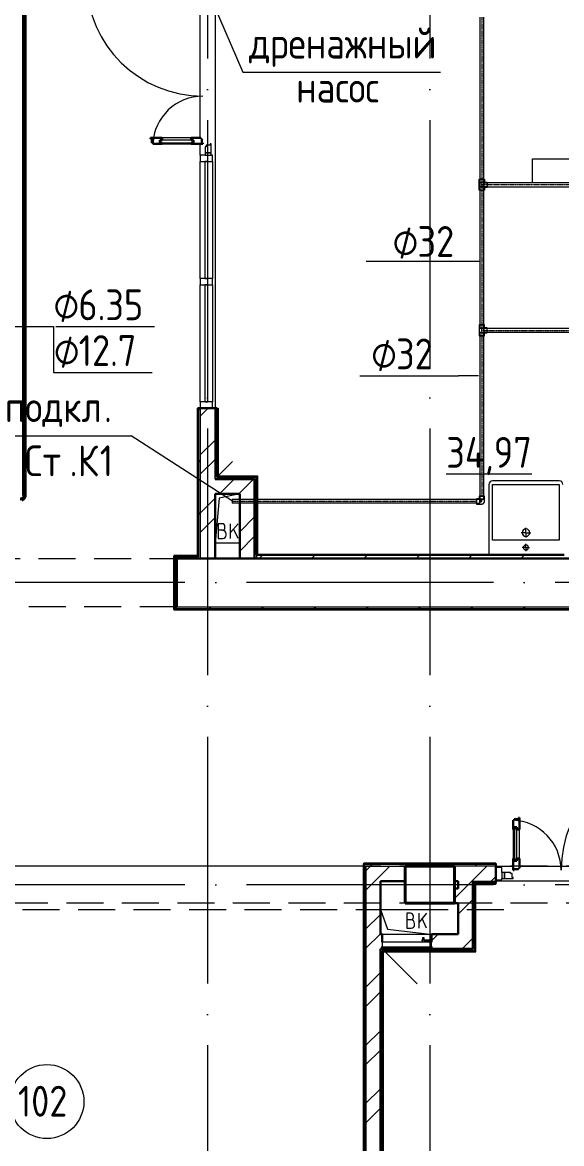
# Model space of a CAD drawing. Header units: millimetres. Extents: x -88595 to 880822, y -1054509 to -148035.
# Drawn here: x 180012 to 184382, y -278800 to -269709 of the extents above; entities that cross this region are included whole.
import ezdxf

# ---------------------------------------------------------------- set-up
doc = ezdxf.new("R2010")
doc.units = ezdxf.units.MM
for name, pattern in [('$0$ADSK_Осевая', [14, 10, -2, 0, -2]), ('$1$ADSK_Осевая', [14, 10, -2, 0, -2]), ('ADSK_Линия сетки', [25, 20, -2.5, 0, -2.5]), ('ADSK_Сверху', [4.5, 3, -1.5]), ('ADSK_Штриховая_ш3 п1_5', [4.5, 3, -1.5])]:
    doc.linetypes.add(name, pattern=pattern)
for name, color, linetype, lineweight in [('Аннотация', 7, 'Continuous', 20), ('Витраж', 7, 'Continuous', 9), ('Двери', 7, 'Continuous', 9), ('Изоляция', 7, 'Continuous', 18), ('Линии', 7, 'Continuous', 9), ('Марки', 7, 'Continuous', 20), ('Марки помещений', 7, 'Continuous', 20), ('Несущие колонны', 7, 'Continuous', 18), ('Оборудование', 7, 'Continuous', 18), ('Ограждение', 7, 'Continuous', 9), ('Оси', 7, 'Continuous', 9), ('Панели витража', 7, 'Continuous', 9), ('Перекрытие', 7, 'Continuous', 18), ('Стены внутренние', 7, 'Continuous', 18), ('Стены наружные', 7, 'Continuous', 18), ('Стены штриховка', 7, 'Continuous', 9), ('Трубопровод', 7, 'Continuous', 18), ('Трубопроводы', 7, 'Continuous', 18), ('Узлы', 7, 'Continuous', 18)]:
    doc.layers.add(name, color=color, linetype=linetype, lineweight=lineweight)
doc.layers.add('Двери открывание', color=7, linetype='Continuous', lineweight=9, true_color=0xc0c0c0)
doc.styles.add('$0$GOST Common_10', font='GOST_Common.ttf', dxfattribs={"width": 0.9, "height": 250})
doc.styles.add('$1$GOST Common', font='GOST_Common.ttf', dxfattribs={"width": 0.9, "height": 250})
doc.styles.add('GOST Common_3', font='GOST_Common.ttf', dxfattribs={"width": 0.9, "height": 2.5})
pattern_1 = [(0, (215928.7, 665702.34), (0, 600), []), (90, (215928.7, 665702.34), (-600, 4e-14), [])]

# ---------------------------------------------------------------- blocks, each defined once
blk = doc.blocks.new('$0$ADSK_МедьПайка_Отвод-гнутая труба - Отвод _гнутая труба_-V36-В_Координация_1 этаж ОВ3')
at = {"layer": 'Трубопроводы', "color": 134, "true_color": 0x00a6a6}
for p, q in [((-31.8, 6.3), (-31.8, -6.4)), ((-31.8, 6.3), (-31.8, -6.4)), ((6.3, 31.7), (-6.4, 31.7)), ((6.3, 31.7), (-6.4, 31.7))]:
    blk.add_line(p, q, dxfattribs=at)
at = {"layer": 'Трубопроводы', "color": 134, "true_color": 0x00a6a6, "flags": 128}
for points in [[(-31.8, -6.4), (-30.2, -6.3), (-28.7, -6.2), (-27.2, -6.1), (-25.7, -5.9), (-24.2, -5.6), (-22.7, -5.3), (-21.2, -4.9), (-19.8, -4.4), (-18.3, -3.9), (-16.9, -3.3), (-15.5, -2.7), (-14.2, -2), (-12.8, -1.3), (-11.5, -0.5), (-10.2, 0.3), (-9, 1.2), (-7.8, 2.1), (-6.6, 3.1), (-5.5, 4.1), (-4.4, 5.2), (-3.4, 6.3), (-2.4, 7.5), (-1.4, 8.7), (-0.5, 9.9), (0.3, 11.2), (1.1, 12.5), (1.9, 13.8), (2.5, 15.2), (3.2, 16.5), (3.8, 17.9), (4.3, 19.4), (4.8, 20.8), (5.2, 22.3), (5.5, 23.8), (5.8, 25.3), (6, 26.8), (6.2, 28.3), (6.3, 29.8), (6.3, 31.3), (6.3, 31.7)], [(-6.4, 31.7), (-6.4, 30.7), (-6.4, 29.7), (-6.5, 28.7), (-6.7, 27.7), (-6.9, 26.7), (-7.1, 25.7), (-7.3, 24.7), (-7.6, 23.8), (-8, 22.8), (-8.4, 21.9), (-8.8, 20.9), (-9.2, 20), (-9.7, 19.1), (-10.2, 18.3), (-10.8, 17.4), (-11.4, 16.6), (-12, 15.8), (-12.7, 15), (-13.3, 14.3), (-14.1, 13.5), (-14.8, 12.8), (-15.6, 12.2), (-16.4, 11.5), (-17.2, 10.9), (-18, 10.4), (-18.9, 9.8), (-19.8, 9.3), (-20.7, 8.9), (-21.6, 8.5), (-22.5, 8.1), (-23.5, 7.7), (-24.5, 7.4), (-25.4, 7.1), (-26.4, 6.9), (-27.4, 6.7), (-28.4, 6.6), (-29.4, 6.5), (-30.5, 6.4), (-31.5, 6.4), (-31.8, 6.3)]]:
    blk.add_lwpolyline(points, dxfattribs=at)
blk = doc.blocks.new('$0$ADSK_Аннотация_Текст_сВыноской - Текст с выноской-3260329-В_Координация_1 этаж ОВ3')
at = {"layer": 'Аннотация'}
blk.add_line((-6, 0), (6, 0), dxfattribs=at)
blk = doc.blocks.new('$0$ADSK_Аннотация_Текст_сВыноской - Текст с выноской-3264166-В_Координация_1 этаж ОВ3')
at = {"layer": 'Аннотация'}
blk.add_line((-8, 0), (8, 0), dxfattribs=at)
blk = doc.blocks.new('$0$ADSK_M_Трубы - Диаметр_8-160846-В_Координация_1 этаж ОВ3')
at = {"layer": 'Марки'}
blk.add_line((0, 0), (8, 0), dxfattribs=at)
blk = doc.blocks.new('$0$ADSK_Полипропилен_Отвод - Универсальный-3258870-В_Координация_1 этаж ОВ3')
at = {"layer": 'Трубопроводы', "color": 24, "true_color": 0xa52900}
for p, q in [((-21.5, 21.5), (-42.5, 21.5)), ((-42.5, 21.5), (-42.5, -21.5)), ((-42.5, 21.5), (-42.5, -21.5)), ((-16.5, 16), (-42.5, 16)), ((-42.5, 0), (-42.5, 16)), ((-21.5, 42.5), (-21.5, 21.5)), ((21.5, 42.5), (-21.5, 42.5)), ((21.5, 42.5), (-21.5, 42.5)), ((-16.5, 16), (-16.5, 0)), ((-16.5, 0), (-16.5, -16)), ((-16, 42.5), (-16, 16.5)), ((-16, 42.5), (0, 42.5)), ((0, 16.5), (-16, 16.5)), ((0, 42.5), (16, 42.5)), ((16, 16.5), (0, 16.5)), ((16, 16.5), (16, 42.5)), ((21.5, 0), (21.5, 42.5)), ((-42.5, -16), (-42.5, 0)), ((-42.5, -16), (-16.5, -16)), ((-42.5, -21.5), (0, -21.5))]:
    blk.add_line(p, q, dxfattribs=at)
at = {"layer": 'Трубопроводы', "color": 24, "true_color": 0xa52900, "flags": 128}
blk.add_lwpolyline([(0, -21.5), (0.9, -21.5), (1.7, -21.4), (2.6, -21.3), (3.4, -21.2), (4.3, -21.1), (5.1, -20.9), (5.9, -20.7), (6.8, -20.4), (7.6, -20.1), (8.4, -19.8), (9.2, -19.5), (9.9, -19.1), (10.7, -18.7), (11.4, -18.2), (12.1, -17.7), (12.8, -17.2), (13.5, -16.7), (14.2, -16.2), (14.8, -15.6), (15.4, -15), (16, -14.4), (16.6, -13.7), (17.1, -13), (17.6, -12.3), (18.1, -11.6), (18.5, -10.9), (19, -10.1), (19.4, -9.4), (19.7, -8.6), (20, -7.8), (20.3, -7), (20.6, -6.2), (20.8, -5.3), (21, -4.5), (21.2, -3.7), (21.3, -2.8), (21.4, -1.9), (21.5, -1.1), (21.5, -0.2), (21.5, 0)], dxfattribs=at)
at = {"layer": 'Трубопроводы', "color": 24, "true_color": 0xa52900}
for points, knots in [([(0, 0), (-1.2, 1.2), (-3.6, 3.6), (-6.6, 6.6), (-8.9, 8.9), (-10.6, 10.6), (-12, 12), (-13.1, 13.1), (-13.9, 13.9), (-14.6, 14.6), (-15.4, 15.4), (-16.1, 16.1), (-16.8, 16.8), (-17.5, 17.5), (-18.1, 18.1), (-18.7, 18.7), (-19.2, 19.2), (-19.7, 19.7), (-20.3, 20.3), (-20.9, 20.9), (-21.4, 21.4), (-21.5, 21.5), (-21.5, 21.5)], [0, 0, 0, 0, 0.125, 0.25, 0.3125, 0.375, 0.4375, 0.46875, 0.5, 0.53125, 0.5625, 0.59375, 0.625, 0.65625, 0.6875, 0.71875, 0.75, 0.78125, 0.8125, 0.875, 0.9375, 1, 1, 1, 1]), ([(-21.5, 21.5), (-21.5, 21.5), (-21.4, 21.4), (-20.9, 20.9), (-20.3, 20.3), (-19.7, 19.7), (-19.2, 19.2), (-18.7, 18.7), (-18.1, 18.1), (-17.5, 17.5), (-16.8, 16.8), (-16.1, 16.1), (-15.4, 15.4), (-14.6, 14.6), (-13.9, 13.9), (-13.1, 13.1), (-12, 12), (-10.6, 10.6), (-8.9, 8.9), (-6.6, 6.6), (-3.6, 3.6), (-1.2, 1.2), (0, 0)], [0, 0, 0, 0, 0.0625, 0.125, 0.1875, 0.21875, 0.25, 0.28125, 0.3125, 0.34375, 0.375, 0.40625, 0.4375, 0.46875, 0.5, 0.53125, 0.5625, 0.625, 0.6875, 0.75, 0.875, 1, 1, 1, 1])]:
    blk.add_open_spline(points, degree=3, knots=knots, dxfattribs=at)
blk = doc.blocks.new('1 этаж')
at = {"layer": 'Ограждение'}
h = blk.add_hatch(dxfattribs=at)
h.set_pattern_fill('FP_25', color=256, style=0, pattern_type=2)
h.set_pattern_definition(pattern_1)
h.paths.add_polyline_path([(217562.7, 654277.6), (217562.7, 655477.6), (217557.7, 655477.6), (217557.7, 654282.6)])
h = blk.add_hatch(dxfattribs=at)
h.set_pattern_fill('FP_25', color=256, style=0, pattern_type=2)
h.set_pattern_definition(pattern_1)
h.paths.add_polyline_path([(220747, 653842.6), (221147.6, 653842.6), (221147.6, 653847.6), (217372.7, 653847.6), (217367.7, 653842.6), (220029.4, 653842.6)])
h = blk.add_hatch(dxfattribs=at)
h.set_pattern_fill('FP_26', color=256, style=0, pattern_type=2)
h.set_pattern_definition(pattern_1)
h.paths.add_polyline_path([(218907.7, 651782.6), (219977.7, 651782.6), (219977.7, 651787.6), (218907.7, 651787.6)])
h = blk.add_hatch(dxfattribs=at)
h.set_pattern_fill('FP_25', color=256, style=0, pattern_type=2)
h.set_pattern_definition(pattern_1)
h.paths.add_polyline_path([(219817.7, 651067.6), (219817.7, 651617.6), (219807.7, 651627.6), (219807.7, 651077.6)])
h = blk.add_hatch(dxfattribs=at)
h.set_pattern_fill('FP_25', color=256, style=0, pattern_type=2)
h.set_pattern_definition(pattern_1)
h.paths.add_polyline_path([(219067.7, 651067.6), (219817.7, 651067.6), (219807.7, 651077.6), (219057.7, 651077.6)])
h = blk.add_hatch(dxfattribs=at)
h.set_pattern_fill('FP_25', color=256, style=0, pattern_type=2)
h.set_pattern_definition(pattern_1)
h.paths.add_polyline_path([(219057.7, 645652.6), (219067.7, 645662.6), (219067.7, 651067.6), (219057.7, 651077.6), (219057.7, 645862)])
at = {"lineweight": 18}
for p, q in [((217737.1, 654747.2), (217702.7, 654382.6)), ((217902.7, 654782.6), (217737.1, 654747.2)), ((217759.5, 654540.4), (217729.5, 654540.4)), ((217729.5, 654540.4), (217729.5, 654420.4)), ((217762.8, 654487.1), (217729.5, 654487.1)), ((217782.8, 654507.1), (217782.8, 654517.1)), ((217792.8, 654447.1), (217792.8, 654457.1)), ((217889.5, 654540.4), (217829.5, 654468.9)), ((217829.5, 654420.4), (217829.5, 654540.4)), ((217889.5, 654420.4), (217853.5, 654497.5)), ((217902.7, 654382.6), (217702.7, 654382.6)), ((217729.5, 654420.4), (217766.2, 654420.4)), ((219042.7, 651412.6), (219100.2, 651251.5)), ((219042.7, 651412.6), (219442.7, 651412.6)), ((219287.2, 651381.9), (219257.2, 651381.9)), ((219257.2, 651381.9), (219257.2, 651261.9)), ((219417.2, 651381.9), (219357.2, 651310.4)), ((219357.2, 651261.9), (219357.2, 651381.9)), ((219442.7, 651412.6), (219442.7, 651212.6)), ((219290.5, 651328.5), (219257.2, 651328.5)), ((219310.5, 651348.5), (219310.5, 651358.5)), ((219320.5, 651288.5), (219320.5, 651298.5)), ((219417.2, 651261.9), (219381.2, 651339)), ((219100.2, 651251.5), (219442.7, 651212.6)), ((219257.2, 651261.9), (219293.8, 651261.9))]:
    blk.add_line(p, q, dxfattribs=at)
for centre, radius, start, end in [((217759.5, 654517.1), 23.3, 0, 90), ((217762.8, 654507.1), 20, 270, 0), ((217762.8, 654457.1), 30, 0, 90), ((217766.2, 654447.1), 26.7, 270, 0), ((219287.2, 651358.5), 23.3, 0, 90), ((219290.5, 651348.5), 20, 270, 0), ((219290.5, 651298.5), 30, 0, 90), ((219293.8, 651288.5), 26.7, 270, 0)]:
    blk.add_arc(centre, radius, start, end, dxfattribs=at)
at = {"layer": 'Витраж', "lineweight": 18, "extrusion": (0, 0, -1)}
for p, q in [((217582.7, 657527.6), (217582.7, 657477.6)), ((217622.7, 657527.6), (217582.7, 657527.6)), ((217582.7, 657477.6), (217682.7, 657477.6)), ((217682.7, 657527.6), (217672.7, 657527.6)), ((217682.7, 657477.6), (217682.7, 657527.6)), ((217582.7, 656527.6), (217582.7, 656477.6)), ((217682.7, 656527.6), (217582.7, 656527.6)), ((217582.7, 656477.6), (217682.7, 656477.6)), ((217682.7, 656477.6), (217682.7, 656527.6)), ((217582.7, 655527.6), (217582.7, 655477.6)), ((217682.7, 655527.6), (217582.7, 655527.6)), ((217582.7, 655477.6), (217682.7, 655477.6)), ((217682.7, 655477.6), (217682.7, 655527.6)), ((220027.7, 651752.6), (219977.7, 651752.6)), ((219977.7, 651752.6), (219977.7, 651652.6)), ((220027.7, 651712.6), (220027.7, 651752.6)), ((219977.7, 651652.6), (220027.7, 651652.6)), ((220027.7, 651652.6), (220027.7, 651662.6))]:
    blk.add_line(p, q, dxfattribs=at)
at = {"layer": 'Витраж'}
for p, q in [((217582.7, 656527.6), (217582.7, 657477.6)), ((217682.7, 657477.6), (217682.7, 656527.6)), ((217582.7, 655527.6), (217582.7, 656477.6)), ((217682.7, 656477.6), (217682.7, 655527.6))]:
    blk.add_line(p, q, dxfattribs=at)
at = {"layer": 'Двери', "lineweight": 30}
for p, q in [((217274.7, 657669.6), (217180.7, 657669.6)), ((217180.7, 657669.6), (217180.7, 657661.6)), ((217180.7, 657661.6), (217189.7, 657661.6)), ((217189.7, 657661.6), (217189.7, 657627.6)), ((217274.7, 657649.6), (217256.7, 657649.6)), ((217256.7, 657649.6), (217256.7, 657628.6)), ((217274.7, 657669.6), (217274.7, 657649.6)), ((217586.7, 657669.6), (217510.7, 657669.6)), ((217510.7, 657669.6), (217510.7, 657649.6)), ((217510.7, 657649.6), (217528.7, 657649.6)), ((217528.7, 657649.6), (217528.7, 657628.6)), ((217586.7, 657661.6), (217586.7, 657669.6)), ((217595.7, 657661.6), (217586.7, 657661.6)), ((217595.7, 657627.6), (217595.7, 657661.6)), ((217189.7, 657627.6), (217198.7, 657627.6)), ((217198.7, 657627.6), (217198.7, 657619.6)), ((217198.7, 657619.6), (217274.7, 657619.6)), ((217256.7, 657628.6), (217274.7, 657628.6)), ((217274.7, 657628.6), (217274.7, 657619.6)), ((217510.7, 657628.6), (217510.7, 657619.6)), ((217528.7, 657628.6), (217510.7, 657628.6)), ((217510.7, 657619.6), (217604.7, 657619.6)), ((217604.7, 657627.6), (217595.7, 657627.6)), ((217604.7, 657619.6), (217604.7, 657627.6)), ((220127.7, 652136.6), (220119.7, 652136.6)), ((220119.7, 652136.6), (220119.7, 652060.6)), ((220161.7, 652145.6), (220127.7, 652145.6)), ((220127.7, 652145.6), (220127.7, 652136.6)), ((220169.7, 652154.6), (220161.7, 652154.6)), ((220161.7, 652154.6), (220161.7, 652145.6)), ((220169.7, 652060.6), (220169.7, 652154.6)), ((220128.7, 652060.6), (220119.7, 652060.6)), ((220128.7, 652078.6), (220128.7, 652060.6)), ((220149.7, 652078.6), (220128.7, 652078.6)), ((220149.7, 652060.6), (220149.7, 652078.6)), ((220169.7, 652060.6), (220149.7, 652060.6)), ((220119.7, 651824.6), (220119.7, 651730.6)), ((220128.7, 651824.6), (220119.7, 651824.6)), ((220128.7, 651806.6), (220128.7, 651824.6)), ((220149.7, 651824.6), (220149.7, 651806.6)), ((220169.7, 651824.6), (220149.7, 651824.6)), ((220169.7, 651748.6), (220169.7, 651824.6)), ((220119.7, 651730.6), (220127.7, 651730.6)), ((220127.7, 651730.6), (220127.7, 651739.6)), ((220127.7, 651739.6), (220161.7, 651739.6)), ((220149.7, 651806.6), (220128.7, 651806.6)), ((220161.7, 651739.6), (220161.7, 651748.6)), ((220161.7, 651748.6), (220169.7, 651748.6))]:
    blk.add_line(p, q, dxfattribs=at)
at = {"layer": 'Двери'}
for p, q in [((217528.7, 657649.6), (217256.7, 657649.6)), ((217256.7, 657649.6), (217256.7, 657628.6)), ((217510.7, 657669.6), (217274.7, 657669.6)), ((217528.7, 657628.6), (217528.7, 657649.6)), ((217256.7, 657628.6), (217528.7, 657628.6)), ((217274.7, 657619.6), (217510.7, 657619.6)), ((217622.7, 657596.6), (217622.7, 657547.6)), ((217630.7, 657596.6), (217622.7, 657596.6)), ((217672.7, 657547.6), (217622.7, 657547.6)), ((217622.7, 657547.6), (217622.7, 657527.6)), ((217622.7, 657547.6), (217672.7, 657547.6)), ((217664.7, 657610.6), (217630.7, 657610.6)), ((217630.7, 657610.6), (217630.7, 657596.6)), ((217672.7, 657619.6), (217664.7, 657619.6)), ((217664.7, 657619.6), (217664.7, 657610.6)), ((217672.7, 657547.6), (217672.7, 657619.6)), ((217672.7, 657527.6), (217672.7, 657547.6)), ((217622.7, 657527.6), (217672.7, 657527.6)), ((220119.7, 652060.6), (220119.7, 651824.6)), ((220128.7, 652078.6), (220128.7, 651806.6)), ((220149.7, 652078.6), (220128.7, 652078.6)), ((220149.7, 651806.6), (220149.7, 652078.6)), ((220169.7, 651824.6), (220169.7, 652060.6)), ((220128.7, 651806.6), (220149.7, 651806.6)), ((220027.7, 651712.6), (220027.7, 651662.6)), ((220047.7, 651712.6), (220027.7, 651712.6)), ((220027.7, 651662.6), (220047.7, 651662.6)), ((220047.7, 651662.6), (220047.7, 651712.6)), ((220096.7, 651712.6), (220047.7, 651712.6)), ((220047.7, 651712.6), (220047.7, 651662.6)), ((220047.7, 651662.6), (220119.7, 651662.6)), ((220096.7, 651704.6), (220096.7, 651712.6)), ((220110.7, 651704.6), (220096.7, 651704.6)), ((220110.7, 651670.6), (220110.7, 651704.6)), ((220119.7, 651670.6), (220110.7, 651670.6)), ((220119.7, 651662.6), (220119.7, 651670.6))]:
    blk.add_line(p, q, dxfattribs=at)
at = {"layer": 'Двери открывание'}
for centre, radius, start, end in [((217604.7, 658953.6), 946, 181.09026, 270), ((217604.7, 657601.6), 406, 90, 177.45896), ((221453.7, 651730.6), 946, 91.09026, 180), ((220101.7, 651730.6), 406, 0, 87.45896)]:
    blk.add_arc(centre, radius, start, end, dxfattribs=at)
at = {"layer": 'Линии', "linetype": 'ADSK_Сверху', "ltscale": 100}
for p, q in [((215372.7, 654257.6), (217392.7, 654257.6)), ((217392.7, 653867.6), (215372.7, 653867.6)), ((232997.7, 651762.6), (199787.7, 651762.6)), ((232997.7, 651462.6), (199787.7, 651462.6))]:
    blk.add_line(p, q, dxfattribs=at)
at = {"layer": 'Линии', "linetype": 'ADSK_Штриховая_ш3 п1_5', "ltscale": 100}
blk.add_line((207592.7, 651412.6), (220152.7, 651412.6), dxfattribs=at)
at = {"layer": 'Марки помещений'}
blk.add_circle((216340, 649854.9), 300, dxfattribs=at)
at = {"layer": 'Несущие колонны', "lineweight": 40}
for p, q in [((219242.7, 651762.6), (219642.7, 651762.6)), ((219242.7, 651462.6), (219242.7, 651762.6)), ((219642.7, 651762.6), (219242.7, 651762.6)), ((219642.7, 651762.6), (219642.7, 651462.6)), ((219242.7, 651642.6), (219242.7, 651462.6)), ((219642.7, 651462.6), (219642.7, 651642.6)), ((219642.7, 651462.6), (219242.7, 651462.6)), ((219242.7, 651462.6), (219642.7, 651462.6))]:
    blk.add_line(p, q, dxfattribs=at)
at = {"layer": 'Несущие колонны'}
for p, q in [((219242.7, 651762.6), (219242.7, 651642.6)), ((219642.7, 651642.6), (219642.7, 651762.6))]:
    blk.add_line(p, q, dxfattribs=at)
at = {"layer": 'Оборудование'}
for p, q in [((217717.7, 654917.6), (217844.1, 655044)), ((219385.1, 651182.9), (219385.1, 651165.5)), ((219397.3, 651182.9), (219385.1, 651182.9)), ((219397.3, 651165.5), (219397.3, 651182.9)), ((219057.7, 651147.6), (219057.7, 651111.2)), ((219457.7, 651147.6), (219057.7, 651147.6)), ((219057.7, 651092.6), (219340.6, 650809.8)), ((219058.6, 651110.3), (219456.8, 651110.3)), ((219064.7, 651110.3), (219064.7, 651100.6)), ((219065.7, 651099.6), (219449.8, 651099.6)), ((219076.7, 651098.1), (219076.7, 651092.6)), ((219076.7, 651092.6), (219438.7, 651092.6)), ((219361.2, 651092.6), (219361.2, 651090.6)), ((219386.4, 651163), (219378.1, 651163)), ((219378.1, 651163), (219378.1, 651158)), ((219378.1, 651158), (219386.4, 651158)), ((219381.6, 651163.5), (219381.6, 651147.6)), ((219400.9, 651163.5), (219381.6, 651163.5)), ((219385.1, 651165.5), (219383.1, 651163.5)), ((219397.3, 651165.5), (219385.1, 651165.5)), ((219441.9, 651163), (219396, 651163)), ((219396, 651158), (219441.9, 651158)), ((219399.3, 651163.5), (219397.3, 651165.5)), ((219400.9, 651147.6), (219400.9, 651163.5)), ((219429.7, 651090.6), (219429.7, 651092.6)), ((219438.7, 651092.6), (219438.7, 651098.1)), ((219441.9, 651158), (219441.9, 651163)), ((219450.7, 651100.6), (219450.7, 651110.3)), ((219457.7, 651111.2), (219457.7, 651147.6)), ((219361.2, 651090.6), (219365.2, 651090.6)), ((219425.7, 651090.6), (219365.2, 651090.6)), ((219425.7, 651090.6), (219429.7, 651090.6))]:
    blk.add_line(p, q, dxfattribs=at)
for points, knots in [([(219057.7, 651111.2), (219057.7, 651111.1), (219057.7, 651111), (219057.8, 651110.8), (219058, 651110.6), (219058.1, 651110.4), (219058.3, 651110.4), (219058.4, 651110.3), (219058.5, 651110.3), (219058.6, 651110.3)], [-1, -1, -1, -1, -0.833333, -0.666667, -0.5, -0.333333, -0.25, -0.166667, 0, 0, 0, 0]), ([(219064.7, 651100.6), (219064.7, 651100.5), (219064.7, 651100.3), (219064.8, 651100.1), (219064.9, 651099.9), (219065.1, 651099.8), (219065.2, 651099.7), (219065.3, 651099.7), (219065.5, 651099.6), (219065.6, 651099.6), (219065.7, 651099.6)], [-1, -1, -1, -1, -0.833333, -0.666667, -0.541667, -0.416667, -0.333333, -0.25, -0.166667, 0, 0, 0, 0]), ([(219075.2, 651099.6), (219075.3, 651099.6), (219075.5, 651099.6), (219075.8, 651099.5), (219075.9, 651099.4), (219076.1, 651099.3), (219076.3, 651099.2), (219076.4, 651099), (219076.5, 651098.8), (219076.6, 651098.7), (219076.7, 651098.4), (219076.7, 651098.2), (219076.7, 651098.1)], [-1, -1, -1, -1, -0.833333, -0.75, -0.666667, -0.583333, -0.5, -0.416667, -0.333333, -0.25, -0.166667, 0, 0, 0, 0]), ([(219438.7, 651098.1), (219438.7, 651098.2), (219438.7, 651098.4), (219438.8, 651098.7), (219438.9, 651098.8), (219439, 651099), (219439.2, 651099.2), (219439.3, 651099.3), (219439.5, 651099.4), (219439.7, 651099.5), (219439.9, 651099.6), (219440.1, 651099.6), (219440.2, 651099.6)], [0, 0, 0, 0, 0.166667, 0.25, 0.333333, 0.416667, 0.5, 0.583333, 0.666667, 0.75, 0.833333, 1, 1, 1, 1]), ([(219449.8, 651099.6), (219449.8, 651099.6), (219450, 651099.6), (219450.1, 651099.7), (219450.2, 651099.7), (219450.4, 651099.8), (219450.5, 651099.9), (219450.6, 651100.1), (219450.7, 651100.3), (219450.7, 651100.5), (219450.7, 651100.6)], [0, 0, 0, 0, 0.166667, 0.25, 0.333333, 0.416667, 0.541667, 0.666667, 0.833333, 1, 1, 1, 1]), ([(219456.8, 651110.3), (219456.9, 651110.3), (219457, 651110.3), (219457.1, 651110.4), (219457.3, 651110.4), (219457.5, 651110.6), (219457.6, 651110.8), (219457.7, 651111), (219457.7, 651111.1), (219457.7, 651111.2)], [0, 0, 0, 0, 0.166667, 0.25, 0.333333, 0.5, 0.666667, 0.833333, 1, 1, 1, 1])]:
    blk.add_open_spline(points, degree=3, knots=knots, dxfattribs=at)
at = {"layer": 'Ограждение'}
for p, q in [((217557.7, 655477.6), (217562.7, 655477.6)), ((217557.7, 655477.6), (217557.7, 654282.6)), ((217717.7, 655477.6), (217727.7, 655477.6)), ((217727.7, 655477.6), (217727.7, 654927.6)), ((217727.7, 654927.6), (217717.7, 654917.6)), ((217727.7, 654927.6), (218047.7, 654927.6)), ((218047.7, 654927.6), (218037.7, 654917.6)), ((218047.7, 654927.6), (218047.7, 654287.6)), ((217557.7, 654282.6), (217367.7, 654282.6)), ((217367.7, 654282.6), (217372.7, 654277.6)), ((217367.7, 654282.6), (217367.7, 653842.6)), ((217557.7, 654282.6), (217562.7, 654277.6)), ((217367.7, 653842.6), (217372.7, 653847.6)), ((217367.7, 653842.6), (221147.6, 653842.6)), ((218907.7, 651782.6), (218907.7, 651787.6)), ((219977.7, 651787.6), (218907.7, 651787.6)), ((219977.7, 651787.6), (219977.7, 651782.6)), ((219807.7, 651627.6), (219817.7, 651617.6)), ((219817.7, 651617.6), (219977.7, 651617.6)), ((219817.7, 651067.6), (219817.7, 651617.6)), ((219977.7, 651627.6), (219977.7, 651617.6)), ((219057.7, 651077.6), (219067.7, 651067.6)), ((219067.7, 651067.6), (219817.7, 651067.6)), ((219067.7, 645662.6), (219067.7, 651067.6)), ((219807.7, 651077.6), (219817.7, 651067.6))]:
    blk.add_line(p, q, dxfattribs=at)
at = {"layer": 'Оси', "linetype": 'ADSK_Линия сетки', "ltscale": 100}
for p, q in [((217642.7, 697813.2), (217642.7, 631836.5)), ((219442.7, 697813.2), (219442.7, 631836.5)), ((252460, 654062.6), (175520.4, 654062.6)), ((252460, 651612.6), (175520.4, 651612.6))]:
    blk.add_line(p, q, dxfattribs=at)
at = {"layer": 'Панели витража', "lineweight": 18}
for p, q in [((217620.2, 657477.6), (217620.2, 656527.6)), ((217645.2, 657477.6), (217620.2, 657477.6)), ((217645.2, 656527.6), (217645.2, 657477.6)), ((217620.2, 656527.6), (217645.2, 656527.6)), ((217620.2, 656477.6), (217620.2, 655527.6)), ((217645.2, 656477.6), (217620.2, 656477.6)), ((217645.2, 655527.6), (217645.2, 656477.6)), ((217620.2, 655527.6), (217645.2, 655527.6))]:
    blk.add_line(p, q, dxfattribs=at)
at = {"layer": 'Перекрытие', "color": 49, "ltscale": 100, "true_color": 0x464646}
for p, q in [((217902.7, 654382.6), (217702.7, 654382.6)), ((218907.7, 651762.6), (213717.7, 651762.6)), ((219042.7, 651412.6), (219442.7, 651412.6)), ((219442.7, 651412.6), (219442.7, 651212.6))]:
    blk.add_line(p, q, dxfattribs=at)
at = {"layer": 'Стены внутренние', "lineweight": 30}
blk.add_line((217902.7, 654257.6), (217702.7, 654257.6), dxfattribs=at)
at = {"layer": 'Стены внутренние'}
blk.add_line((217392.7, 653867.6), (225182.6, 653867.6), dxfattribs=at)
at = {"layer": 'Стены наружные'}
for p, q in [((217702.7, 659077.6), (217702.7, 655477.6)), ((217582.7, 657669.6), (217582.7, 658885.6)), ((217582.7, 657527.6), (217582.7, 657619.6)), ((219242.7, 651642.6), (219242.7, 651762.6)), ((219642.7, 651762.6), (219642.7, 651642.6)), ((219977.7, 651762.6), (220119.7, 651762.6)), ((220169.7, 651762.6), (221385.7, 651762.6)), ((225017.7, 651642.6), (219977.7, 651642.6)), ((219057.7, 651212.6), (219457.7, 651212.6))]:
    blk.add_line(p, q, dxfattribs=at)
at = {"layer": 'Стены наружные', "lineweight": 30}
for p, q in [((217717.7, 655477.6), (217562.7, 655477.6)), ((217562.7, 655477.6), (217562.7, 654277.6)), ((217717.7, 654917.6), (217717.7, 655477.6)), ((218037.7, 654917.6), (217717.7, 654917.6)), ((218037.7, 654287.6), (218037.7, 654917.6)), ((218022.7, 654902.6), (217702.7, 654902.6)), ((218022.7, 654257.6), (218022.7, 654902.6)), ((217702.7, 654257.6), (217702.7, 654782.6)), ((217702.7, 654782.6), (217902.7, 654782.6)), ((217902.7, 654782.6), (217902.7, 654257.6)), ((217562.7, 654277.6), (217372.7, 654277.6)), ((217372.7, 654277.6), (217372.7, 653847.6)), ((220532.7, 654287.6), (218037.7, 654287.6)), ((217567.7, 654272.6), (217377.7, 654272.6)), ((217377.7, 654272.6), (217377.7, 653852.6)), ((217392.7, 654257.6), (217702.7, 654257.6)), ((217392.7, 653867.6), (217392.7, 654257.6)), ((217902.7, 654257.6), (220682.7, 654257.6)), ((217372.7, 653847.6), (221147.6, 653847.6)), ((217377.7, 653852.6), (217392.7, 653852.6)), ((218907.7, 651782.6), (218907.7, 645477.6)), ((219977.7, 651782.6), (218907.7, 651782.6)), ((218922.7, 645462.6), (218922.7, 651762.6)), ((219242.7, 651762.6), (219642.7, 651762.6)), ((219977.7, 651627.6), (219977.7, 651782.6)), ((219042.7, 651642.6), (219242.7, 651642.6)), ((219042.7, 651212.6), (219042.7, 651642.6)), ((219642.7, 651642.6), (219672.7, 651642.6)), ((219672.7, 651642.6), (219672.7, 651582.6)), ((219792.7, 651642.6), (219792.7, 651092.6)), ((219672.7, 651582.6), (219642.7, 651582.6)), ((219642.7, 651582.6), (219642.7, 651462.6)), ((219807.7, 651627.6), (219977.7, 651627.6)), ((219807.7, 651077.6), (219807.7, 651627.6)), ((219642.7, 651462.6), (219672.7, 651462.6)), ((219672.7, 651462.6), (219672.7, 651212.6)), ((219057.7, 651212.6), (219042.7, 651212.6)), ((219057.7, 651147.6), (219057.7, 651212.6)), ((219672.7, 651212.6), (219457.7, 651212.6)), ((219457.7, 651212.6), (219457.7, 651147.6)), ((219042.7, 645637.6), (219042.7, 651092.6)), ((219076.7, 651092.6), (219042.7, 651092.6)), ((219057.7, 651092.6), (219057.7, 651111)), ((219792.7, 651092.6), (219438.7, 651092.6)), ((219457.7, 651111), (219457.7, 651092.6)), ((219057.7, 645642.6), (219057.7, 651077.6)), ((219057.7, 651077.6), (219807.7, 651077.6))]:
    blk.add_line(p, q, dxfattribs=at)
at = {"layer": 'Стены наружные', "linetype": 'Continuous', "lineweight": 9}
for p, q in [((217562.7, 655457), (217567.7, 655462)), ((217567.7, 655462), (217582.7, 655477)), ((217582.7, 655412.6), (217647.7, 655477.6)), ((217562.7, 655386.3), (217567.7, 655391.3)), ((217562.7, 655315.5), (217567.7, 655320.5)), ((217562.7, 655244.8), (217567.7, 655249.8)), ((217582.7, 655098.3), (217702.7, 655218.3)), ((217702.7, 655172.7), (217717.7, 655187.7)), ((217562.7, 655174.1), (217567.7, 655179.1)), ((217562.7, 655103.4), (217567.7, 655108.4)), ((217562.7, 655032.7), (217567.7, 655037.7)), ((217567.7, 655037.7), (217582.7, 655052.7)), ((217582.7, 654941.2), (217702.7, 655061.2)), ((217562.7, 654962), (217567.7, 654967)), ((217856.9, 654902.6), (217871.9, 654917.6)), ((217562.7, 654891.3), (217567.7, 654896.3)), ((217562.7, 654820.6), (217567.7, 654825.6)), ((217738.5, 654782.6), (217858.5, 654902.6)), ((217902.7, 654789.7), (218015.6, 654902.6)), ((217562.7, 654749.9), (217567.7, 654754.9)), ((217582.7, 654626.8), (217702.7, 654746.8)), ((217895.6, 654782.6), (217902.7, 654789.7)), ((217562.7, 654679.1), (217567.7, 654684.1)), ((218022.7, 654644.2), (218037.7, 654659.2)), ((217562.7, 654608.4), (217567.7, 654613.4)), ((217567.7, 654613.4), (217582.7, 654628.4)), ((217582.7, 654469.7), (217702.7, 654589.7)), ((217902.7, 654475.4), (218022.7, 654595.4)), ((217562.7, 654537.7), (217567.7, 654542.7)), ((217562.7, 654467), (217567.7, 654472)), ((217562.7, 654396.3), (217567.7, 654401.3)), ((217902.7, 654318.2), (218022.7, 654438.2)), ((217372.7, 654277), (217373.3, 654277.6)), ((217439, 654272.6), (217444, 654277.6)), ((217509.7, 654272.6), (217514.7, 654277.6)), ((217562.7, 654325.6), (217567.7, 654330.6)), ((217684.9, 654257.6), (217702.7, 654275.4)), ((218060.4, 654257.6), (218090.4, 654287.6)), ((218484.7, 654257.6), (218514.7, 654287.6)), ((218908.9, 654257.6), (218938.9, 654287.6)), ((219333.2, 654257.6), (219363.2, 654287.6)), ((219757.5, 654257.6), (219787.5, 654287.6)), ((220181.7, 654257.6), (220211.7, 654287.6)), ((217372.7, 654206.3), (217377.7, 654211.3)), ((217372.7, 654135.6), (217377.7, 654140.6)), ((217372.7, 654064.9), (217377.7, 654069.9)), ((217377.7, 653999.2), (217392.7, 654014.2)), ((217372.7, 653994.2), (217377.7, 653999.2)), ((217372.7, 653923.5), (217377.7, 653928.5)), ((217372.7, 653852.8), (217377.7, 653857.8)), ((217438.3, 653847.6), (217443.3, 653852.6)), ((217509, 653847.6), (217514, 653852.6)), ((217579.7, 653847.6), (217584.7, 653852.6)), ((217650.4, 653847.6), (217655.4, 653852.6)), ((217655.4, 653852.6), (217670.4, 653867.6)), ((217721.1, 653847.6), (217726.1, 653852.6)), ((217791.8, 653847.6), (217796.8, 653852.6)), ((217862.5, 653847.6), (217867.5, 653852.6)), ((217933.3, 653847.6), (217938.3, 653852.6)), ((218004, 653847.6), (218009, 653852.6)), ((218074.7, 653847.6), (218079.7, 653852.6)), ((218079.7, 653852.6), (218094.7, 653867.6)), ((218145.4, 653847.6), (218150.4, 653852.6)), ((218216.1, 653847.6), (218221.1, 653852.6)), ((218286.8, 653847.6), (218291.8, 653852.6)), ((218357.5, 653847.6), (218362.5, 653852.6)), ((218428.2, 653847.6), (218433.2, 653852.6)), ((218498.9, 653847.6), (218503.9, 653852.6)), ((218503.9, 653852.6), (218518.9, 653867.6)), ((218569.6, 653847.6), (218574.6, 653852.6)), ((218640.4, 653847.6), (218645.4, 653852.6)), ((218711.1, 653847.6), (218716.1, 653852.6)), ((218781.8, 653847.6), (218786.8, 653852.6)), ((218852.5, 653847.6), (218857.5, 653852.6)), ((218923.2, 653847.6), (218928.2, 653852.6)), ((218928.2, 653852.6), (218943.2, 653867.6)), ((218993.9, 653847.6), (218998.9, 653852.6)), ((219064.6, 653847.6), (219069.6, 653852.6)), ((219135.3, 653847.6), (219140.3, 653852.6)), ((219206, 653847.6), (219211, 653852.6)), ((219276.8, 653847.6), (219281.8, 653852.6)), ((219347.5, 653847.6), (219352.5, 653852.6)), ((219352.5, 653852.6), (219367.5, 653867.6)), ((219418.2, 653847.6), (219423.2, 653852.6)), ((219488.9, 653847.6), (219493.9, 653852.6)), ((219559.6, 653847.6), (219564.6, 653852.6)), ((219630.3, 653847.6), (219635.3, 653852.6)), ((219701, 653847.6), (219706, 653852.6)), ((219771.7, 653847.6), (219776.7, 653852.6)), ((219776.7, 653852.6), (219791.7, 653867.6)), ((219842.4, 653847.6), (219847.4, 653852.6)), ((219913.1, 653847.6), (219918.1, 653852.6)), ((219983.9, 653847.6), (219988.9, 653852.6)), ((220054.6, 653847.6), (220059.6, 653852.6)), ((220125.3, 653847.6), (220130.3, 653852.6)), ((220196, 653847.6), (220201, 653852.6)), ((220201, 653852.6), (220216, 653867.6)), ((220266.7, 653847.6), (220271.7, 653852.6)), ((220337.4, 653847.6), (220342.4, 653852.6)), ((220408.1, 653847.6), (220413.1, 653852.6)), ((220478.8, 653847.6), (220483.8, 653852.6)), ((218907.7, 651781.5), (218908.8, 651782.6)), ((218922.7, 651723.7), (218961.6, 651762.6)), ((218959.5, 651762.6), (218974.5, 651777.6)), ((218974.5, 651777.6), (218979.5, 651782.6)), ((218998.8, 651642.6), (219118.8, 651762.6)), ((219045.2, 651777.6), (219050.2, 651782.6)), ((219115.9, 651777.6), (219120.9, 651782.6)), ((219186.7, 651777.6), (219191.7, 651782.6)), ((219257.4, 651777.6), (219262.4, 651782.6)), ((219328.1, 651777.6), (219333.1, 651782.6)), ((219383.8, 651762.6), (219398.8, 651777.6)), ((219398.8, 651777.6), (219403.8, 651782.6)), ((219469.5, 651777.6), (219474.5, 651782.6)), ((219540.2, 651777.6), (219545.2, 651782.6)), ((219610.9, 651777.6), (219615.9, 651782.6)), ((219681.6, 651777.6), (219686.6, 651782.6)), ((219752.3, 651777.6), (219757.3, 651782.6)), ((219784.6, 651642.6), (219904.6, 651762.6)), ((219808, 651762.6), (219823, 651777.6)), ((219823, 651777.6), (219828, 651782.6)), ((219893.8, 651777.6), (219898.8, 651782.6)), ((219964.5, 651777.6), (219969.5, 651782.6)), ((218907.7, 651710.8), (218922.7, 651725.8)), ((218922.7, 651566.5), (218998.8, 651642.6)), ((219724.6, 651582.6), (219784.6, 651642.6)), ((219941.7, 651642.6), (219977.7, 651678.6)), ((219642.7, 651500.7), (219724.6, 651582.6)), ((219672.7, 651373.6), (219761.7, 651462.6)), ((219761.7, 651462.6), (219792.7, 651493.6)), ((218922.7, 651252.2), (219042.7, 651372.2)), ((218907.7, 651286.5), (218922.7, 651301.5)), ((218922.7, 651095.1), (219042.7, 651215.1)), ((219457.7, 651158.6), (219511.7, 651212.6)), ((219528.7, 651077.6), (219528.7, 651092.6)), ((219706, 651092.6), (219792.7, 651179.3)), ((218907.7, 650862.3), (218922.7, 650877.3)), ((218922.7, 650780.7), (219042.7, 650900.7)), ((218922.7, 650623.6), (219042.7, 650743.6)), ((218907.7, 650438), (218922.7, 650453)), ((218922.7, 650309.3), (219042.7, 650429.3)), ((218922.7, 650152.1), (219042.7, 650272.1)), ((218907.7, 650013.7), (218922.7, 650028.7)), ((218922.7, 649837.8), (219042.7, 649957.8)), ((218922.7, 649680.7), (219042.7, 649800.7)), ((218907.7, 649589.5), (218922.7, 649604.5))]:
    blk.add_line(p, q, dxfattribs=at)
at = {"layer": 'Стены штриховка'}
for p, q in [((217567.7, 655477.6), (217567.7, 654272.6)), ((217582.7, 655477.6), (217582.7, 654257.6)), ((217702.7, 654902.6), (217702.7, 655477.6)), ((218037.7, 654287.6), (218037.7, 654257.6)), ((217392.7, 653852.6), (221147.6, 653852.6)), ((219977.7, 651777.6), (218907.7, 651777.6)), ((218907.7, 651762.6), (219242.7, 651762.6)), ((219977.7, 651762.6), (219642.7, 651762.6)), ((219792.7, 651642.6), (219977.7, 651642.6)), ((219807.7, 651627.6), (219792.7, 651627.6))]:
    blk.add_line(p, q, dxfattribs=at)
at = {"layer": 'Узлы', "lineweight": 9}
for p, q in [((219922.7, 654857.6), (219922.7, 654287.6)), ((220222.7, 654887.6), (219952.7, 654887.6)), ((220492.7, 654887.6), (220222.7, 654887.6)), ((220222.7, 654467.6), (220182.7, 654467.6)), ((220222.7, 654467.6), (220222.7, 654507.6)), ((220222.7, 654467.6), (220222.7, 654427.6)), ((220222.7, 654467.6), (220262.7, 654467.6)), ((220222.7, 654347.6), (220222.7, 654377.6)), ((220222.7, 654347.6), (220192.7, 654347.6)), ((220222.7, 654347.6), (220222.7, 654317.6)), ((220222.7, 654347.6), (220252.7, 654347.6))]:
    blk.add_line(p, q, dxfattribs=at)
at = {"layer": 'Узлы'}
for p, q in [((219952.7, 654406.7), (219952.7, 654857.6)), ((219952.7, 654857.6), (220492.7, 654857.6)), ((220492.7, 654857.6), (220492.7, 654406.7)), ((220492.7, 654406.7), (219952.7, 654406.7))]:
    blk.add_line(p, q, dxfattribs=at)
for centre, start, end in [((219952.7, 654857.6), 90, 180), ((220492.7, 654857.6), 0, 90)]:
    blk.add_arc(centre, 30, start, end, dxfattribs=at)
at = {"layer": 'Узлы', "lineweight": 9}
for centre, radius, start, end in [((220222.7, 654467.6), 30, 90, 180), ((220222.7, 654467.6), 30, 180, 270), ((220222.7, 654467.6), 30, 0, 90), ((220222.7, 654467.6), 30, 270, 0.00772), ((220222.7, 654347.6), 20, 90, 180), ((220222.7, 654347.6), 20, 0, 90), ((220222.7, 654347.6), 20, 180, 270), ((220222.7, 654347.6), 20, 270, 0.01158)]:
    blk.add_arc(centre, radius, start, end, dxfattribs=at)
at = {"layer": 'Марки помещений', "style": 'GOST Common_3', "width": 0.9}
for s, p in [('%%U34,97', (219576.7, 654993.6)), ('102', (216105.1, 649732.6))]:
    blk.add_text(s, height=250, dxfattribs=at).set_placement(p)

msp = doc.modelspace()

# ---------------------------------------------------------------- linework, layer by layer
at = {"layer": 'Аннотация'}
for p, q in [((181558, -269555.5), (181799.4, -270114)), ((181714.5, -273592.1), (180893.5, -273062))]:
    msp.add_line(p, q, dxfattribs=at)
at = {"layer": 'Изоляция', "color": 134, "true_color": 0x00a6a6}
for p, q in [((180012.3, -268446.4), (180012.3, -273541.7)), ((180043, -273541.7), (180043, -268446.4)), ((180012.3, -273541.7), (180043, -273541.7))]:
    msp.add_line(p, q, dxfattribs=at)
at = {"layer": 'Изоляция', "color": 134, "true_color": 0x00a6a6, "flags": 128}
msp.add_lwpolyline([(180010.7, -273586.4), (180012.4, -273585.8), (180014.2, -273585.1), (180015.9, -273584.3), (180017.6, -273583.5), (180019.3, -273582.6), (180020.9, -273581.6), (180022.4, -273580.6), (180024, -273579.5), (180025.5, -273578.3), (180026.9, -273577.1), (180028.3, -273575.8), (180029.6, -273574.5), (180030.9, -273573.1), (180032.2, -273571.7), (180033.3, -273570.2), (180034.4, -273568.7), (180035.5, -273567.1), (180036.5, -273565.5), (180037.4, -273563.9), (180038.2, -273562.2), (180039, -273560.5), (180039.8, -273558.8), (180040.4, -273557), (180041, -273555.2), (180041.5, -273553.4), (180041.9, -273551.5), (180042.3, -273549.7), (180042.5, -273547.8), (180042.8, -273546), (180042.9, -273544.1), (180042.9, -273542.2), (180043, -273541.7)], dxfattribs=at)
at = {"layer": 'Марки'}
for p, q in [((184145.7, -270815.8), (184278.2, -270815.8)), ((184145.7, -271002.2), (184145.7, -270815.8)), ((182798.1, -271644.7), (182919.6, -271644.7)), ((179896.4, -272175.8), (180263.1, -272175.8)), ((180263.1, -272175.8), (180263.1, -272546.8)), ((183708, -272573.9), (183545.9, -272573.9))]:
    msp.add_line(p, q, dxfattribs=at)
at = {"layer": 'Трубопровод', "color": 134, "true_color": 0x00a6a6}
for p, q in [((180021.3, -268446.4), (180021.3, -273541.7)), ((180034, -273541.7), (180034, -268446.4))]:
    msp.add_line(p, q, dxfattribs=at)
at = {"layer": 'Трубопровод', "color": 134, "linetype": '$0$ADSK_Осевая', "true_color": 0x00a6a6}
msp.add_line((180027.6, -268446.4), (180027.6, -273541.7), dxfattribs=at)
msp.add_line((180027.6, -268446.4), (180027.6, -273541.7), dxfattribs=at)
at = {"layer": 'Трубопровод', "color": 24, "true_color": 0xa52900}
for p, q in [((183719.6, -269667), (183719.6, -272187.7)), ((183751.6, -272187.7), (183751.6, -269667)), ((183751.6, -271006.9), (183719.6, -271006.9)), ((183719.6, -271043.9), (183751.6, -271043.9)), ((183751.6, -271041.4), (187426.4, -271041.4)), ((187426.9, -271009.4), (183752.1, -271009.4)), ((183752.6, -271041.4), (183752.6, -271009.4)), ((183719.6, -272187.7), (183751.6, -272187.7)), ((183719.6, -272224.7), (183719.6, -273550.4)), ((183751.6, -272224.7), (183719.6, -272224.7)), ((183751.6, -273550.4), (183751.6, -272224.7)), ((186387.6, -272190.2), (183752.6, -272190.2)), ((183752.6, -272190.2), (183752.6, -272222.2)), ((183752.6, -272222.2), (186387.6, -272222.2)), ((183693.1, -273576.9), (181713.4, -273576.9)), ((181713.4, -273576.9), (181713.4, -273608.9)), ((183693.1, -273608.9), (181713.4, -273608.9)), ((183719.1, -273608.9), (183719.1, -273576.9)), ((183719.6, -273550.4), (183751.6, -273550.4)), ((183719.6, -273576.4), (183751.6, -273576.4))]:
    msp.add_line(p, q, dxfattribs=at)
at = {"layer": 'Трубопровод', "color": 24, "linetype": '$0$ADSK_Осевая', "true_color": 0xa52900}
for p, q in [((183735.6, -269667), (183735.6, -272187.7)), ((183735.6, -269667), (183735.6, -272187.7)), ((187426.9, -271025.4), (183752.1, -271025.4)), ((187426.9, -271025.4), (183752.1, -271025.4)), ((183735.6, -272224.7), (183735.6, -273550.4)), ((183735.6, -272224.7), (183735.6, -273550.4)), ((183752.6, -272206.2), (186387.6, -272206.2)), ((183752.6, -272206.2), (186387.6, -272206.2)), ((183693.1, -273592.9), (181713.4, -273592.9))]:
    msp.add_line(p, q, dxfattribs=at)
at = {"layer": 'Трубопроводы', "color": 24, "true_color": 0xa52900}
for p, q in [((183714.1, -271006.9), (183714.1, -270980.9)), ((183714.1, -270980.9), (183757.1, -270980.9)), ((183714.1, -270980.9), (183757.1, -270980.9)), ((183719.6, -271006.9), (183719.6, -270980.9)), ((183751.6, -270980.9), (183719.6, -270980.9)), ((183751.6, -270980.9), (183719.6, -270980.9)), ((183751.6, -270980.9), (183751.6, -271003.9)), ((183757.1, -270980.9), (183757.1, -271003.9)), ((183714.1, -271043.9), (183714.1, -271006.9)), ((183714.1, -271069.9), (183714.1, -271043.9)), ((183757.1, -271069.9), (183714.1, -271069.9)), ((183757.1, -271069.9), (183714.1, -271069.9)), ((183719.6, -271006.9), (183747.3, -271006.9)), ((183719.6, -271006.9), (183747.3, -271006.9)), ((183719.6, -271069.9), (183719.6, -271043.9)), ((183751.6, -271043.9), (183719.6, -271043.9)), ((183751.6, -271043.9), (183719.6, -271043.9)), ((183719.6, -271069.9), (183751.6, -271069.9)), ((183719.6, -271069.9), (183751.6, -271069.9)), ((183747.3, -271006.9), (183751.6, -271006.9)), ((183747.3, -271006.9), (183751.6, -271006.9)), ((183751.6, -271003.9), (183751.6, -271006.9)), ((183751.6, -271043.9), (183751.6, -271069.9)), ((183752.6, -271009.4), (183778.6, -271009.4)), ((183752.6, -271009.4), (183752.6, -271025.4)), ((183752.6, -271025.4), (183752.6, -271041.4)), ((183778.6, -271041.4), (183752.6, -271041.4)), ((183757.1, -271003.9), (183778.6, -271003.9)), ((183757.1, -271046.9), (183757.1, -271069.9)), ((183778.6, -271046.9), (183757.1, -271046.9)), ((183778.6, -271003.9), (183778.6, -271046.9)), ((183778.6, -271003.9), (183778.6, -271046.9)), ((183778.6, -271009.4), (183778.6, -271025.4)), ((183778.6, -271009.4), (183778.6, -271025.4)), ((183778.6, -271025.4), (183778.6, -271041.4)), ((183778.6, -271025.4), (183778.6, -271041.4)), ((183714.1, -272161.7), (183714.1, -272187.7)), ((183757.1, -272161.7), (183714.1, -272161.7)), ((183757.1, -272161.7), (183714.1, -272161.7)), ((183719.6, -272161.7), (183719.6, -272187.7)), ((183719.6, -272161.7), (183751.6, -272161.7)), ((183719.6, -272161.7), (183751.6, -272161.7)), ((183751.6, -272184.7), (183751.6, -272161.7)), ((183757.1, -272184.7), (183757.1, -272161.7)), ((183714.1, -272187.7), (183714.1, -272224.7)), ((183714.1, -272224.7), (183714.1, -272250.7)), ((183714.1, -272250.7), (183757.1, -272250.7)), ((183714.1, -272250.7), (183757.1, -272250.7)), ((183747.3, -272187.7), (183719.6, -272187.7)), ((183747.3, -272187.7), (183719.6, -272187.7)), ((183719.6, -272224.7), (183719.6, -272250.7)), ((183719.6, -272224.7), (183751.6, -272224.7)), ((183719.6, -272224.7), (183751.6, -272224.7)), ((183751.6, -272250.7), (183719.6, -272250.7)), ((183751.6, -272250.7), (183719.6, -272250.7)), ((183751.6, -272187.7), (183747.3, -272187.7)), ((183751.6, -272187.7), (183747.3, -272187.7)), ((183751.6, -272187.7), (183751.6, -272184.7)), ((183751.6, -272250.7), (183751.6, -272224.7)), ((183778.6, -272190.2), (183752.6, -272190.2)), ((183752.6, -272206.2), (183752.6, -272190.2)), ((183752.6, -272222.2), (183752.6, -272206.2)), ((183752.6, -272222.2), (183778.6, -272222.2)), ((183778.6, -272184.7), (183757.1, -272184.7)), ((183757.1, -272250.7), (183757.1, -272227.7)), ((183757.1, -272227.7), (183778.6, -272227.7)), ((183778.6, -272227.7), (183778.6, -272184.7)), ((183778.6, -272227.7), (183778.6, -272184.7)), ((183778.6, -272206.2), (183778.6, -272190.2)), ((183778.6, -272206.2), (183778.6, -272190.2)), ((183778.6, -272222.2), (183778.6, -272206.2)), ((183778.6, -272222.2), (183778.6, -272206.2))]:
    msp.add_line(p, q, dxfattribs=at)
at = {"layer": 'Трубопроводы', "color": 24, "linetype": '$0$ADSK_Осевая', "true_color": 0xa52900}
for p, q in [((183735.6, -271043.9), (183735.6, -271006.9)), ((183752.6, -271025.4), (183735.6, -271025.4)), ((183735.6, -272224.7), (183735.6, -272187.7)), ((183752.6, -272206.2), (183735.6, -272206.2)), ((183719.1, -273592.9), (183735.6, -273592.9)), ((183735.6, -273592.9), (183735.6, -273576.4))]:
    msp.add_line(p, q, dxfattribs=at)
at = {"layer": 'Трубопроводы', "color": 134, "linetype": '$1$ADSK_Осевая', "true_color": 0x00a6a6}
msp.add_arc((179995.9, -273541.7), 31.7, 270, 0, dxfattribs=at)

# ---------------------------------------------------------------- block references
at = {"layer": 'Аннотация', "xscale": 100, "yscale": 100, "zscale": 100}
for name, p in [('$0$ADSK_Аннотация_Текст_сВыноской - Текст с выноской-3264166-В_Координация_1 этаж ОВ3', (182599.4, -270114)), ('$0$ADSK_Аннотация_Текст_сВыноской - Текст с выноской-3260329-В_Координация_1 этаж ОВ3', (180293.5, -273062))]:
    msp.add_blockref(name, p, dxfattribs=at)
at = {"layer": 'Марки', "xscale": 99.99999999999993, "yscale": 99.99999999999993, "zscale": 99.99999999999993}
for p in [(184278.2, -270815.8), (182919.6, -271644.7), (180283.8, -272175.8), (180263.1, -272546.8), (182745.9, -272573.9)]:
    msp.add_blockref('$0$ADSK_M_Трубы - Диаметр_8-160846-В_Координация_1 этаж ОВ3', p, dxfattribs=at)
at = {"layer": 'Оборудование', "color": 5, "true_color": 0x0000ff}
msp.add_blockref('1 этаж', (-36129.5, -928314.5), dxfattribs=at)
at = {"layer": 'Трубопроводы', "color": 134, "true_color": 0x00a6a6}
msp.add_blockref('$0$ADSK_МедьПайка_Отвод-гнутая труба - Отвод _гнутая труба_-V36-В_Координация_1 этаж ОВ3', (180027.6, -273573.4), dxfattribs=at)
at = {"layer": 'Трубопроводы', "color": 24, "true_color": 0xa52900}
msp.add_blockref('$0$ADSK_Полипропилен_Отвод - Универсальный-3258870-В_Координация_1 этаж ОВ3', (183735.6, -273592.9), dxfattribs=at)

# ---------------------------------------------------------------- texts
at = {"layer": 'Аннотация', "lineweight": 9, "char_height": 250, "attachment_point": 1, "style": '$1$GOST Common'}
for s, insert, width in [('дренажный', (181848.4, -269752.3), 1847.088), ('насос', (182231.1, -270109.2), 937.974), ('подкл', (179870, -272700.3), 974.05), ('\\fGOST Common|b0|i0|c204|p34|;\\W.9;.', (180673.7, -272700.3), 79.367), ('Ст', (180031.9, -273139.1), 440.126), ('\\fGOST Common|b0|i0|c204|p34|;\\W.9;К', (180460.5, -273139.1), 216.456), ('\\fGOST Common|b0|i0|c204|p34|;\\W.9;1', (180639.1, -273139.1), 137.089), ('\\fGOST Common|b0|i0|c204|p34|;\\W.9;.', (180395, -273139.1), 79.367)]:
    msp.add_mtext(s, dxfattribs=dict(at, insert=insert, width=width))
at = {"layer": 'Марки', "lineweight": 9, "char_height": 250, "attachment_point": 1}
for s, insert, width, style in [('32', (183214.2, -271360.7), 389.62, '$1$GOST Common'), ('\\fGOST Common|b0|i0|c254|p34|;\\W.9;⌀', (183011.8, -271360.7), 245.316, '$0$GOST Common_10'), ('\\fGOST Common|b0|i0|c254|p34|;\\W.9;⌀', (180263.1, -271874.2), 245.316, '$0$GOST Common_10'), ('6.35', (180465.5, -271874.2), 663.797, '$1$GOST Common'), ('\\fGOST Common|b0|i0|c254|p34|;\\W.9;⌀', (180266.1, -272245.3), 245.316, '$0$GOST Common_10'), ('12.7', (180468.5, -272245.3), 606.076, '$1$GOST Common'), ('32', (183040.5, -272272.4), 389.62, '$1$GOST Common'), ('\\fGOST Common|b0|i0|c254|p34|;\\W.9;⌀', (182838.1, -272272.4), 245.316, '$0$GOST Common_10')]:
    msp.add_mtext(s, dxfattribs=dict(at, insert=insert, width=width, style=style))

doc.saveas('drawing.dxf')
